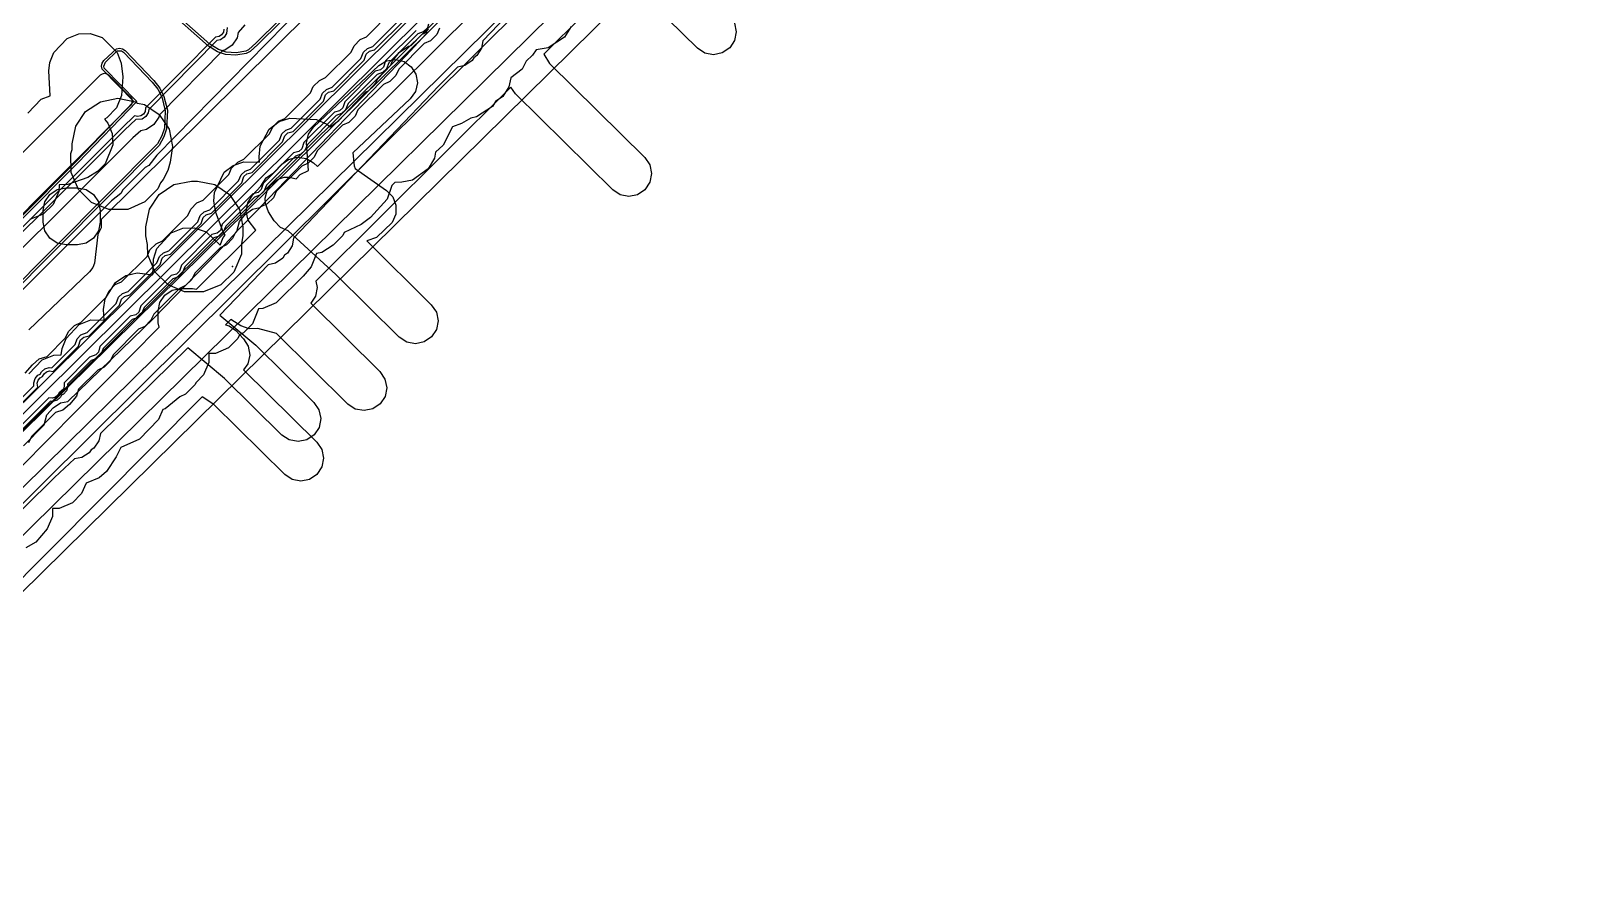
# Model space of a CAD drawing. Header units: metres. Extents: x -2677 to -840, y 169 to 1487.
# Drawn here: x -1880.6 to -1744.2, y 606 to 679.4 of the extents above; entities that cross this region are included whole.
import ezdxf

# ---------------------------------------------------------------- set-up
doc = ezdxf.new("R2010")
doc.units = ezdxf.units.M
for name, color, linetype in [('AI_GREENING_EXCLUSIONS', 1, 'Continuous'), ('AI_GREENING_LAWN', 82, 'Continuous'), ('AI_GREENING_REJECTED', 6, 'Continuous')]:
    doc.layers.add(name, color=color, linetype=linetype)

msp = doc.modelspace()

# ---------------------------------------------------------------- linework, layer by layer
at = {"layer": 'AI_GREENING_EXCLUSIONS'}
for points in [[(-1789.68, 736.76), (-1913.71, 613.7)], [(-1788.98, 736.05), (-1912.97, 613.02)], [(-1899.17, 626.75), (-1804.32, 720.15)], [(-1896.82, 624.15), (-1801.86, 717.65)], [(-1800.82, 714.47), (-1893.83, 622.89)], [(-1800.32, 710.05), (-1889.3, 622.43)], [(-1844.31, 694.42), (-1860.7, 678.25), (-1861.37, 677.64), (-1861.7, 677.47), (-1862.61, 677.3), (-1863.52, 677.38), (-1864.21, 677.61), (-1865, 678.11), (-1868.83, 681.48)], [(-1844.41, 694.6), (-1860.83, 678.39), (-1861.51, 677.78), (-1861.74, 677.66), (-1862.6, 677.5), (-1863.46, 677.57), (-1864.15, 677.8), (-1864.89, 678.27), (-1868.7, 681.63)], [(-1843.94, 693.11), (-1874.44, 662.91), (-1874.43, 662.17), (-1874.73, 661.58), (-1875.01, 659.08), (-1875.16, 658.69), (-1875.44, 658.32), (-1880.78, 653.23)], [(-1900.91, 621.54), (-1869.35, 653.46), (-1869.43, 653.85), (-1869.43, 654.85), (-1869.28, 655.62), (-1868.85, 656.27), (-1868.2, 656.7), (-1867.43, 656.85), (-1866.43, 656.85), (-1866.06, 656.78), (-1860.86, 661.97), (-1861.54, 662.85), (-1861.71, 663.61), (-1861.57, 664.36), (-1861.16, 665.02), (-1860.41, 665.81), (-1859.96, 666.55), (-1859.3, 666.99), (-1858.58, 667.74), (-1858, 668.17), (-1857.25, 668.36), (-1856.42, 668.24), (-1855.8, 667.86), (-1855.44, 667.54), (-1834.84, 688.02)], [(-1850.24, 688.2), (-1869.54, 668.53), (-1870.24, 667.63), (-1870.56, 667.47), (-1872.54, 665.5), (-1872.7, 665.17), (-1873.51, 664.53), (-1894.26, 643.83)], [(-1850.24, 688.2), (-1869.54, 668.53), (-1870.24, 667.63), (-1870.56, 667.47), (-1872.54, 665.5), (-1872.7, 665.17), (-1873.51, 664.53), (-1894.26, 643.83)], [(-1831.48, 688.47), (-1840.95, 678.58), (-1841.07, 677.93), (-1841.48, 677.27), (-1841.73, 677.09), (-1841.89, 676.85), (-1842.53, 676.4), (-1843.18, 676.25), (-1844.85, 674.58), (-1857.56, 661.25), (-1857.67, 660.6), (-1858.09, 659.94), (-1858.34, 659.76), (-1858.49, 659.52), (-1859.13, 659.07), (-1859.78, 658.92), (-1864.01, 654.51), (-1860.85, 651.87), (-1855.77, 646.85), (-1855.33, 646.2), (-1855.17, 645.44), (-1855.32, 644.67), (-1855.75, 644.02), (-1856.4, 643.58), (-1857.16, 643.43), (-1857.93, 643.57), (-1858.58, 644), (-1863.6, 648.97), (-1866.84, 651.64), (-1874.48, 644.15), (-1874.62, 643.5), (-1875.06, 642.86), (-1875.31, 642.69), (-1875.47, 642.45), (-1876.12, 642.02), (-1876.78, 641.9), (-1878.51, 640.27), (-1891.62, 627.35)], [(-1818.88, 680.12), (-1818.72, 679.35), (-1818.87, 678.59), (-1819.3, 677.94), (-1819.95, 677.5), (-1820.71, 677.34), (-1821.48, 677.49), (-1822.13, 677.92), (-1828.64, 684.32), (-1835.6, 677.39), (-1835.1, 676.59), (-1826.75, 668.33), (-1826.31, 667.69), (-1826.15, 666.92), (-1826.3, 666.16), (-1826.73, 665.5), (-1827.38, 665.07), (-1828.14, 664.91), (-1828.91, 665.06), (-1829.56, 665.49), (-1838.09, 673.91), (-1838.51, 674.49), (-1855.6, 657.49), (-1855.49, 656.95), (-1855.63, 656.18), (-1856.04, 655.55), (-1849.98, 649.56), (-1849.54, 648.91), (-1849.38, 648.15), (-1849.53, 647.38), (-1849.96, 646.73), (-1850.61, 646.29), (-1851.37, 646.14), (-1852.14, 646.28), (-1852.79, 646.71), (-1859.06, 652.91), (-1860.7, 653.35), (-1861.45, 653.31), (-1862.19, 653.57), (-1863.06, 654.12), (-1863.53, 653.65), (-1863.2, 653.57), (-1862.61, 653.16), (-1861.94, 652.44), (-1861.52, 651.78), (-1861.39, 651.01), (-1861.57, 650.25), (-1861.95, 649.71), (-1855.52, 643.38), (-1855.08, 642.73), (-1854.92, 641.97), (-1855.07, 641.2), (-1855.5, 640.55), (-1856.15, 640.11), (-1856.91, 639.96), (-1857.68, 640.1), (-1858.33, 640.53), (-1864.55, 646.67), (-1865.57, 647.36), (-1896.66, 616.12)], [(-1882.81, 645.84), (-1880.32, 648.33), (-1880.34, 648.57), (-1880.22, 648.95), (-1879.97, 649.25), (-1879.77, 649.35), (-1879.67, 649.55), (-1879.37, 649.8), (-1879, 649.92), (-1878.75, 649.9), (-1876.7, 651.95), (-1876.53, 652.43), (-1876.21, 652.78), (-1875.65, 653), (-1873.12, 655.53), (-1872.9, 656.09), (-1872.55, 656.41), (-1872.07, 656.58), (-1869.54, 659.11), (-1869.32, 659.67), (-1868.97, 659.99), (-1868.49, 660.16), (-1865.96, 662.7), (-1865.74, 663.25), (-1865.39, 663.57), (-1864.91, 663.74), (-1862.38, 666.28), (-1862.16, 666.83), (-1861.81, 667.15), (-1861.33, 667.32), (-1858.8, 669.86), (-1858.58, 670.41), (-1858.23, 670.73), (-1857.76, 670.9), (-1855.22, 673.44), (-1855, 673.99), (-1854.65, 674.31), (-1854.18, 674.49), (-1851.65, 677.02), (-1851.42, 677.57), (-1851.07, 677.9), (-1850.6, 678.07), (-1848.07, 680.6)], [(-1881.1, 649.42), (-1880.45, 650.17), (-1879.86, 650.68), (-1879.17, 650.9), (-1877.56, 652.51), (-1877.3, 653.07), (-1876.76, 653.61), (-1876.21, 653.86), (-1873.98, 656.09), (-1873.73, 656.65), (-1873.19, 657.19), (-1872.63, 657.44), (-1870.4, 659.67), (-1870.15, 660.23), (-1869.61, 660.77), (-1869.05, 661.02), (-1866.82, 663.25), (-1866.57, 663.81), (-1866.03, 664.35), (-1865.47, 664.6), (-1863.24, 666.84), (-1862.99, 667.39), (-1862.45, 667.93), (-1861.9, 668.18), (-1859.66, 670.42), (-1859.41, 670.97), (-1858.87, 671.51), (-1858.32, 671.76), (-1856.08, 674), (-1855.83, 674.55), (-1855.29, 675.09), (-1854.74, 675.34), (-1852.5, 677.58), (-1852.25, 678.13), (-1851.71, 678.67), (-1851.16, 678.92), (-1848.92, 681.16)], [(-1863.66, 679.59), (-1863.71, 679.32), (-1863.86, 679.09), (-1864.09, 678.94), (-1864.41, 678.89), (-1870.53, 672.69), (-1870.57, 672.37), (-1870.72, 672.14), (-1870.95, 671.98), (-1871.22, 671.93), (-1871.49, 671.99), (-1872.57, 670.98), (-1905.48, 638.17)], [(-1863.39, 679.75), (-1863.43, 679.21), (-1863.65, 678.88), (-1863.97, 678.66), (-1864.28, 678.6), (-1870.24, 672.56), (-1870.3, 672.25), (-1870.51, 671.93), (-1870.83, 671.71), (-1871.39, 671.66), (-1872.36, 670.77), (-1905.27, 637.95)], [(-1861.82, 679.97), (-1862.42, 679.31), (-1862.51, 678.83), (-1862.94, 678.18), (-1863.58, 677.74), (-1863.76, 677.71), (-1869.34, 672.05), (-1869.37, 671.88), (-1869.8, 671.23), (-1870.44, 670.79), (-1870.96, 670.68), (-1871.65, 670.06), (-1904.56, 637.25)], [(-1882.65, 645.55), (-1879.99, 648.21), (-1880.04, 648.54), (-1879.96, 648.8), (-1879.79, 649.01), (-1879.56, 649.13), (-1879.44, 649.36), (-1879.23, 649.54), (-1878.97, 649.62), (-1878.65, 649.58), (-1876.41, 651.8), (-1876.23, 652.34), (-1875.96, 652.58), (-1875.49, 652.71), (-1872.83, 655.38), (-1872.65, 655.92), (-1872.38, 656.16), (-1871.91, 656.29), (-1869.25, 658.96), (-1869.07, 659.5), (-1868.8, 659.74), (-1868.34, 659.87), (-1865.67, 662.54), (-1865.49, 663.08), (-1865.22, 663.32), (-1864.76, 663.45), (-1862.09, 666.12), (-1861.91, 666.66), (-1861.64, 666.9), (-1861.18, 667.03), (-1858.51, 669.7), (-1858.33, 670.24), (-1858.06, 670.49), (-1857.6, 670.61), (-1854.93, 673.28), (-1854.75, 673.82), (-1854.48, 674.07), (-1854.02, 674.19), (-1851.35, 676.86), (-1851.17, 677.4), (-1850.9, 677.65), (-1850.44, 677.77), (-1847.77, 680.44)], [(-1846.81, 679.48), (-1849.48, 676.81), (-1849.66, 676.27), (-1849.93, 676.02), (-1850.39, 675.9), (-1853.06, 673.23), (-1853.24, 672.69), (-1853.51, 672.44), (-1853.97, 672.32), (-1856.64, 669.65), (-1856.82, 669.11), (-1857.09, 668.86), (-1857.55, 668.74), (-1860.22, 666.07), (-1860.4, 665.53), (-1860.66, 665.28), (-1861.13, 665.16), (-1863.8, 662.49), (-1863.97, 661.95), (-1864.24, 661.7), (-1864.71, 661.58), (-1867.38, 658.91), (-1867.55, 658.37), (-1867.82, 658.12), (-1868.29, 658), (-1870.95, 655.33), (-1871.13, 654.78), (-1871.4, 654.54), (-1871.87, 654.42), (-1874.53, 651.75), (-1874.66, 651.28), (-1874.9, 651.02), (-1875.45, 650.84), (-1877.68, 648.57), (-1877.66, 648.29), (-1877.74, 648.02), (-1878.12, 647.71), (-1878.23, 647.5), (-1878.43, 647.32), (-1878.69, 647.24), (-1879.02, 647.26), (-1881.69, 644.59)], [(-1845.83, 679.68), (-1846.18, 679.36), (-1846.65, 679.19), (-1849.19, 676.65), (-1849.41, 676.1), (-1849.76, 675.78), (-1850.23, 675.61), (-1852.76, 673.07), (-1852.99, 672.52), (-1853.34, 672.2), (-1853.81, 672.02), (-1856.34, 669.49), (-1856.57, 668.94), (-1856.92, 668.62), (-1857.39, 668.44), (-1859.92, 665.91), (-1860.15, 665.36), (-1860.5, 665.03), (-1860.97, 664.86), (-1863.5, 662.33), (-1863.73, 661.78), (-1864.08, 661.45), (-1864.55, 661.28), (-1867.08, 658.75), (-1867.31, 658.2), (-1867.65, 657.87), (-1868.13, 657.7), (-1870.66, 655.17), (-1870.88, 654.62), (-1871.23, 654.29), (-1871.71, 654.12), (-1874.24, 651.59), (-1874.46, 651.04), (-1874.81, 650.71), (-1875.29, 650.54), (-1877.38, 648.45), (-1877.36, 648.25), (-1877.47, 647.88), (-1877.72, 647.58), (-1877.9, 647.49), (-1877.99, 647.31), (-1878.29, 647.06), (-1878.66, 646.94), (-1878.87, 646.96), (-1881.4, 644.43)], [(-1881.24, 643.06), (-1879.43, 644.9), (-1879.18, 645.78), (-1878.64, 646.39), (-1877.99, 646.82), (-1877.35, 646.94), (-1869.81, 654.26), (-1864.27, 659.94), (-1862.52, 661.84), (-1862.3, 662.73), (-1861.78, 663.36), (-1861.15, 663.81), (-1860.51, 663.95), (-1847.67, 677.27), (-1845.92, 679.17), (-1845.7, 680.06)], [(-1833.21, 679.82), (-1833.8, 678.88), (-1835.22, 677.96), (-1836.27, 677.79), (-1836.61, 677.3), (-1837.15, 676.77), (-1837.51, 676.09), (-1838.5, 675.33), (-1838.68, 674.54), (-1839.2, 673.7), (-1839.84, 673.25), (-1840.11, 672.82), (-1841.52, 671.9), (-1842.01, 671.8), (-1842.82, 671.31), (-1843.62, 671.03), (-1844.44, 669.41), (-1845.1, 668.8), (-1845.19, 668.29), (-1845.75, 667.33), (-1847.13, 666.36), (-1848.05, 666.16), (-1848.66, 666.15), (-1848.93, 665.88), (-1849.34, 664.69), (-1850.81, 663.07), (-1851.61, 662.46), (-1853.11, 661.77), (-1853.24, 661.5), (-1854.08, 660.65), (-1855.08, 660.01), (-1855.53, 659.91), (-1856, 658.75), (-1856.72, 657.92), (-1859.09, 655.59), (-1860.24, 655.09), (-1860.62, 655.08), (-1861.14, 653.76), (-1861.95, 652.95), (-1862.28, 652.8), (-1862.44, 652.47), (-1863.25, 651.66), (-1864.4, 651.16), (-1864.98, 651.14), (-1864.99, 650.36), (-1865.45, 649.27), (-1866.1, 648.6), (-1866.21, 648.39), (-1867.02, 647.58), (-1867.54, 647.34), (-1868.82, 646.31), (-1869.03, 646.23), (-1869.41, 645.37), (-1871.06, 643.63), (-1872.69, 642.9), (-1873.1, 642.08), (-1873.96, 640.8), (-1874.59, 640.24), (-1875.75, 639.77), (-1876.14, 638.88), (-1876.95, 638.07), (-1878.1, 637.57), (-1878.69, 637.55), (-1878.7, 636.87), (-1879.16, 635.78), (-1880.16, 634.62), (-1881.03, 634.12)], [(-1880.85, 672.22), (-1879.69, 673.44), (-1878.9, 673.75), (-1879.03, 675.94), (-1878.92, 676.67), (-1878.58, 677.55), (-1877.42, 678.77), (-1876.39, 679.17), (-1875.39, 679.2), (-1874.34, 678.85), (-1873.03, 677.54), (-1872.67, 676.61), (-1872.54, 675.4), (-1872.63, 673.77), (-1873.09, 672.69), (-1873.94, 671.81), (-1874.14, 671.71), (-1873.83, 671.35), (-1873.45, 670.43), (-1873.4, 669.44), (-1874.07, 667.77), (-1874.74, 667.11), (-1875.6, 666.59), (-1877.36, 665.98), (-1878.12, 665.93), (-1878.14, 665.36), (-1878.64, 664.21), (-1879.52, 663.36), (-1880.69, 662.89)], [(-1844.75, 679.67), (-1845, 679.12), (-1845.54, 678.58), (-1846.09, 678.33), (-1848.33, 676.09), (-1848.58, 675.54), (-1849.12, 675), (-1849.67, 674.75), (-1851.91, 672.51), (-1852.16, 671.96), (-1852.7, 671.42), (-1853.25, 671.17), (-1855.49, 668.93), (-1855.74, 668.38), (-1856.28, 667.84), (-1856.83, 667.59), (-1859.07, 665.35), (-1859.32, 664.8), (-1859.86, 664.26), (-1860.41, 664.01), (-1862.65, 661.77), (-1862.9, 661.22), (-1863.44, 660.68), (-1863.99, 660.43), (-1866.22, 658.19), (-1866.48, 657.64), (-1867.02, 657.1), (-1867.57, 656.85), (-1869.8, 654.61), (-1870.06, 654.06), (-1870.6, 653.52), (-1871.15, 653.27), (-1873.38, 651.03), (-1873.63, 650.48), (-1874.17, 649.94), (-1874.73, 649.69), (-1876.41, 648.01), (-1876.6, 647.4), (-1877.21, 646.69), (-1877.8, 646.19), (-1878.43, 645.99), (-1880.54, 643.87), (-1880.79, 643.32)], [(-1880.76, 649.38), (-1879.6, 650.6), (-1878.57, 651.01), (-1877.94, 651.03), (-1877.85, 651.6), (-1877.51, 652.47), (-1876.35, 653.69), (-1875.32, 654.1), (-1874.16, 654.08), (-1874.23, 655.02), (-1874.07, 655.95), (-1873.18, 657.38), (-1872.25, 657.98), (-1871.28, 658.21), (-1869.9, 658.06), (-1869.84, 659.42), (-1869.53, 660.36), (-1868.29, 661.73), (-1867.26, 662.14), (-1866.27, 662.17), (-1865.22, 661.82), (-1863.99, 660.65), (-1863.73, 661.33), (-1863.54, 661.52), (-1863.73, 661.81), (-1864.38, 663.52), (-1864.54, 664.51), (-1864.5, 665.28), (-1863.64, 667.04), (-1862.85, 667.64), (-1861.91, 667.95), (-1860.54, 667.94), (-1860.58, 668.4), (-1860.49, 669.34), (-1859.7, 670.82), (-1858.82, 671.49), (-1857.87, 671.79), (-1855.54, 671.66), (-1854.63, 671.27), (-1854.35, 671.02), (-1853.59, 671.58), (-1851.21, 674.09), (-1850.98, 674.19), (-1850.33, 674.88), (-1850.19, 675.21), (-1849.01, 676.44), (-1848.91, 676.76), (-1848.3, 677.54), (-1847.47, 678.09), (-1847.23, 678.15), (-1846.28, 679.14), (-1846.07, 679.24), (-1845.72, 679.6)], [(-1891.88, 652.68), (-1876.61, 668), (-1871.57, 673.24), (-1874.35, 676.08), (-1874.4, 676.35), (-1874.35, 676.62), (-1874.2, 676.85), (-1873.09, 677.87), (-1872.82, 677.93), (-1872.55, 677.87), (-1872.32, 677.71), (-1869.8, 675.08), (-1869.29, 674.41), (-1868.92, 673.7), (-1868.61, 672.49), (-1868.69, 670.86), (-1868.93, 670.15), (-1869.35, 669.39), (-1909.93, 628.59)], [(-1891.74, 652.54), (-1876.47, 667.86), (-1871.29, 673.24), (-1874.16, 676.16), (-1874.2, 676.35), (-1874.06, 676.71), (-1873.02, 677.69), (-1872.63, 677.68), (-1872.47, 677.57), (-1869.94, 674.94), (-1869.46, 674.32), (-1869.12, 673.65), (-1868.8, 672.44), (-1868.88, 670.92), (-1869.1, 670.23), (-1869.49, 669.53), (-1910.07, 628.74)]]:
    msp.add_lwpolyline(points, dxfattribs=at)
for points in [[(-1858.9, 666.44), (-1858.38, 666.6), (-1857.9, 666.62), (-1857.31, 666.47), (-1856.96, 666.84), (-1856.25, 667.19), (-1856.43, 669.61), (-1856.25, 670.37), (-1855.8, 671), (-1850.06, 676.39), (-1849.39, 676.81), (-1848.62, 676.93), (-1847.86, 676.76), (-1847.23, 676.3), (-1846.82, 675.64), (-1846.69, 674.87), (-1846.86, 674.11), (-1847.32, 673.48), (-1852.35, 668.75), (-1852.25, 667.61), (-1852.14, 667.37), (-1849.39, 665.44), (-1848.85, 664.88), (-1848.57, 664.15), (-1848.58, 663.37), (-1848.9, 662.65), (-1850.28, 661.31), (-1851.14, 661.03), (-1845.47, 655.42), (-1845.03, 654.78), (-1844.88, 654.01), (-1845.02, 653.25), (-1845.45, 652.6), (-1846.1, 652.16), (-1846.86, 652), (-1847.63, 652.15), (-1848.28, 652.58), (-1853.85, 658.08), (-1858.03, 661.9), (-1858.71, 662.21), (-1859.25, 662.77), (-1859.75, 663.57), (-1860.02, 664.3), (-1860.05, 664.78), (-1859.83, 665.53), (-1859.53, 665.98), (-1858.9, 666.44)], [(-1871.43, 673.23), (-1871.23, 673.1), (-1870.63, 672.98), (-1869.33, 672.11), (-1868.46, 670.82), (-1868.16, 669.29), (-1868.37, 667.92), (-1868.59, 667.19), (-1868.98, 666.4), (-1869.23, 666.13), (-1869.46, 665.58), (-1870.59, 664.44), (-1872.09, 663.79), (-1873.75, 663.78), (-1875.28, 664.4), (-1876.42, 665.52), (-1877.07, 667.03), (-1877.08, 668.69), (-1876.96, 669.03), (-1876.96, 669.54), (-1876.66, 671.07), (-1875.79, 672.37), (-1874.49, 673.23), (-1872.96, 673.54), (-1871.43, 673.23)], [(-1875.1, 661.26), (-1875.75, 660.83), (-1876.51, 660.68), (-1877.51, 660.68), (-1878.28, 660.83), (-1878.93, 661.26), (-1879.36, 661.91), (-1879.51, 662.68), (-1879.51, 663.68), (-1879.36, 664.44), (-1878.93, 665.09), (-1878.28, 665.52), (-1877.51, 665.68), (-1876.51, 665.68), (-1875.75, 665.52), (-1875.1, 665.09), (-1874.66, 664.44), (-1874.51, 663.68), (-1874.51, 662.68), (-1874.66, 661.91), (-1875.1, 661.26)], [(-1865.99, 666.26), (-1864.46, 665.96), (-1863.16, 665.09), (-1862.29, 663.79), (-1861.99, 662.26), (-1861.99, 661.46), (-1862.12, 660.8), (-1862.12, 659.87), (-1862.78, 658.29), (-1863.93, 657.17), (-1865.45, 656.55), (-1867.11, 656.56), (-1868.55, 657.17), (-1869.7, 658.29), (-1870.34, 659.8), (-1870.36, 660.72), (-1870.51, 661.47), (-1870.51, 662.27), (-1870.2, 663.8), (-1869.34, 665.1), (-1868.04, 665.96), (-1866.51, 666.27), (-1865.99, 666.26)]]:
    msp.add_lwpolyline(points, close=True, dxfattribs=at)
at = {"layer": 'AI_GREENING_LAWN'}
for points in [[(-1744.21, 774.14), (-1913.51, 606.05)], [(-1914.21, 614.18), (-1790.18, 737.26)], [(-1909.35, 640.76), (-1874.48, 675.58), (-1874.32, 675.68), (-1874.13, 675.72), (-1873.94, 675.68), (-1873.77, 675.58), (-1873.77, 675.58), (-1871.87, 673.67), (-1871.75, 673.49), (-1871.73, 673.26), (-1871.74, 673.16), (-1871.78, 673), (-1871.88, 672.87), (-1907.47, 637.14)]]:
    msp.add_lwpolyline(points, dxfattribs=at)
at = {"layer": 'AI_GREENING_REJECTED'}
msp.add_point((-1862.9, 658.77), dxfattribs=at)

doc.saveas('drawing.dxf')
